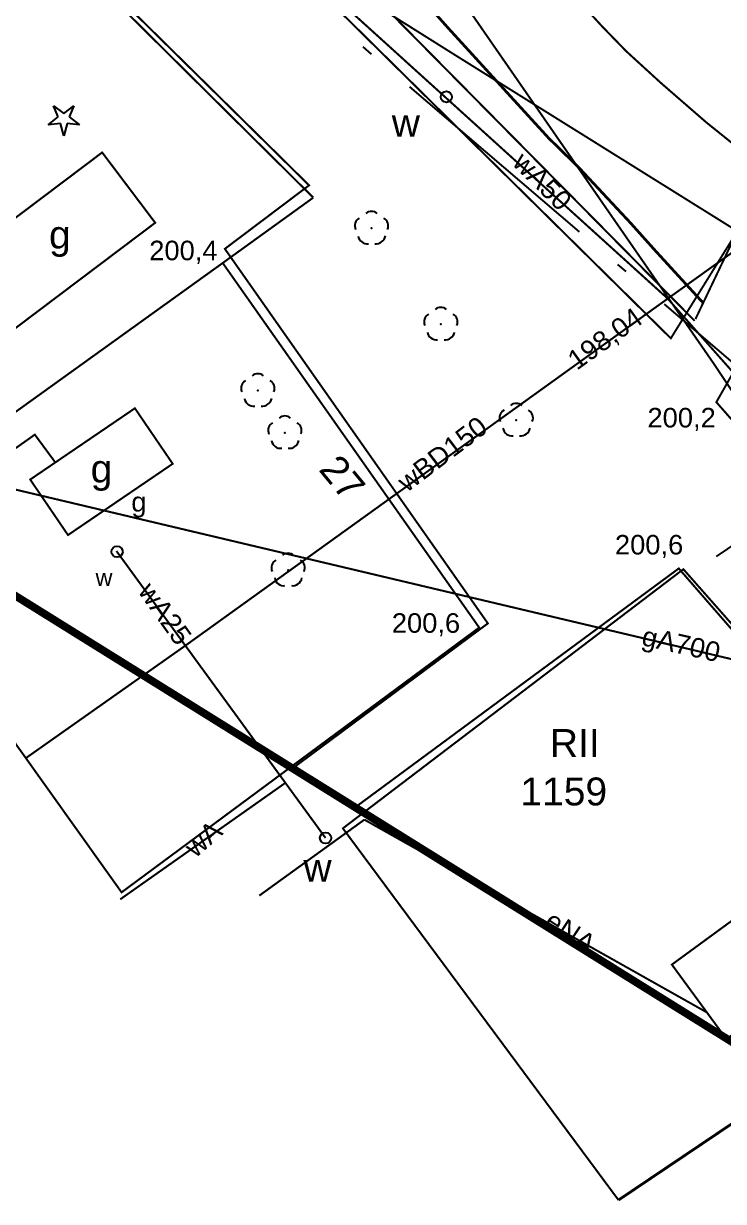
# Model space of a CAD drawing. Extents: x 7572697 to 7573818, y 5546684 to 5547005.
# Drawn here: x 7573260.9 to 7573292.3, y 5546685.4 to 5546738.1 of the extents above; entities that cross this region are included whole.
import ezdxf
from ezdxf.enums import TextEntityAlignment as Align

# ---------------------------------------------------------------- set-up
doc = ezdxf.new("R2010")
doc.units = 0
doc.header["$MEASUREMENT"] = 0
for name, pattern in [('1', [2, 1, -1]), ('15', [3, 2, -0.45, 0.1, -0.45]), ('2', [1, 0.5, -0.5]), ('901', [0])]:
    doc.linetypes.add(name, pattern=pattern)
doc.styles.add('STYL_ARIAL', font='Arial', dxfattribs={"oblique": 0.1})

# ---------------------------------------------------------------- blocks, each defined once
blk = doc.blocks.new('925')
at = {"color": 0}
for p, q in [((-0.25, 0.1), (-0.45, 0.6)), ((-0.45, 0.6), (0, 0.25)), ((0, 0.25), (0.45, 0.6)), ((0.45, 0.6), (0.25, 0.1)), ((-0.7, -0.25), (-0.25, 0.1)), ((0.25, 0.1), (0.7, -0.25)), ((-0.15, -0.2), (-0.7, -0.25)), ((0, -0.75), (-0.15, -0.2)), ((0.15, -0.2), (0, -0.75)), ((0.7, -0.25), (0.15, -0.2))]:
    blk.add_line(p, q, dxfattribs=at)
blk = doc.blocks.new('202')
at = {"color": 0}
blk.add_circle((0, 0), 0.25, dxfattribs=at)
blk.add_circle((0, 0), 0.25, dxfattribs=at)
blk = doc.blocks.new('922')
at = {"color": 0}
for centre, radius, start, end in [((0, 0.35), 0.4, 50.114, 129.886), ((-0.35, 0.1), 0.4, 119.8482, 203.5195), ((0.35, 0.1), 0.4, 336.8845, 60.1518), ((-0.2, -0.3), 0.4, 187.477, 278.4788), ((0.2, -0.275), 0.425, 262.6459, 349.6289)]:
    blk.add_arc(centre, radius, start, end, dxfattribs=at)
blk.add_point((0, 0), dxfattribs=at)
blk = doc.blocks.new('517')
at = {"color": 0}
for p, q in [((4.25, 0), (3.55, 0.7)), ((0.75, 0), (5.75, 0)), ((2.25, -0.25), (2.25, 0.25)), ((3.55, -0.7), (4.25, 0))]:
    blk.add_line(p, q, dxfattribs=at)

msp = doc.modelspace()

# ---------------------------------------------------------------- linework, layer by layer
at = {"linetype": '15', "ltscale": 5}
msp.add_lwpolyline([(7573108.622, 5546899.293), (7573226.703, 5546880.3512), (7573221.1744, 5546784.0016), (7573305.1608, 5546712.2674)], dxfattribs=at)
at = {"color": 6, "const_width": 0.35}
for points in [[(7573092.2503, 5546815.8488), (7573096, 5546815), (7573301.5, 5546687), (7573365.78, 5546718), (7573278, 5546774)], [(7573301.5, 5546687), (7573096, 5546815)]]:
    msp.add_lwpolyline(points, dxfattribs=at)
at = {"color": 2, "const_width": 0.09}
for points in [[(7573312.589, 5546716.5245), (7573280.3758, 5546736.633), (7573247.9508, 5546757.0193), (7573244.1805, 5546759.3344), (7573208.7525, 5546781.7712)], [(7573248.2414, 5546720.1732), (7573296.7589, 5546708.6789), (7573310.1204, 5546705.1732), (7573312.2371, 5546702.2627), (7573313.097, 5546700.7017), (7573316.4704, 5546694.2194)]]:
    msp.add_lwpolyline(points, dxfattribs=at)
at = {"color": 0, "linetype": '1', "const_width": 0.09}
for points in [[(7573256.5565, 5546773.8731), (7573291.8189, 5546722.9077), (7573295.5627, 5546717.2919)], [(7573235.5475, 5546728.1655), (7573259.1616, 5546745.2311), (7573273.7137, 5546730.8775), (7573269.9434, 5546728.0332), (7573281.7173, 5546711.2586), (7573272.9861, 5546704.7763)], [(7573269.7972, 5546728.0037), (7573269.7962, 5546728.0051), (7573269.7953, 5546728.0066), (7573269.7944, 5546728.0081), (7573269.7935, 5546728.0096), (7573269.7927, 5546728.0111), (7573269.792, 5546728.0127), (7573269.7913, 5546728.0143), (7573269.7906, 5546728.0159), (7573269.7901, 5546728.0176), (7573269.7895, 5546728.0193), (7573269.7891, 5546728.0209), (7573269.7887, 5546728.0226), (7573269.7884, 5546728.0243), (7573269.7881, 5546728.0261), (7573269.7879, 5546728.0278), (7573269.7877, 5546728.0295), (7573269.7876, 5546728.0313), (7573269.7876, 5546728.033), (7573269.7876, 5546728.0348), (7573269.7877, 5546728.0365), (7573269.7878, 5546728.0383), (7573269.788, 5546728.04), (7573269.7883, 5546728.0417), (7573269.7886, 5546728.0434), (7573269.789, 5546728.0451), (7573269.7894, 5546728.0468), (7573269.7899, 5546728.0485), (7573269.7905, 5546728.0501), (7573269.7911, 5546728.0518), (7573269.7918, 5546728.0534), (7573269.7925, 5546728.055), (7573269.7933, 5546728.0565), (7573269.7942, 5546728.0581), (7573269.7951, 5546728.0596), (7573269.796, 5546728.061), (7573269.797, 5546728.0625), (7573269.798, 5546728.0639), (7573269.7991, 5546728.0652), (7573269.8003, 5546728.0665), (7573269.8015, 5546728.0678), (7573269.8027, 5546728.0691), (7573269.804, 5546728.0702), (7573269.8053, 5546728.0714), (7573269.8066, 5546728.0725), (7573269.808, 5546728.0736), (7573269.8094, 5546728.0746), (7573269.8109, 5546728.0755), (7573269.8124, 5546728.0764), (7573269.8139, 5546728.0773), (7573269.8155, 5546728.0781), (7573269.817, 5546728.0788), (7573269.8187, 5546728.0795), (7573269.8203, 5546728.0801), (7573269.8219, 5546728.0807), (7573269.8236, 5546728.0812), (7573269.8253, 5546728.0817), (7573269.827, 5546728.0821), (7573269.8287, 5546728.0824), (7573269.8304, 5546728.0827), (7573269.8321, 5546728.0829), (7573269.8339, 5546728.0831), (7573269.8356, 5546728.0832), (7573269.8374, 5546728.0832), (7573269.8391, 5546728.0832), (7573269.8409, 5546728.0831), (7573269.8426, 5546728.083), (7573269.8443, 5546728.0828), (7573269.8461, 5546728.0825), (7573269.8478, 5546728.0822), (7573269.8495, 5546728.0818), (7573269.8512, 5546728.0813), (7573269.8528, 5546728.0808), (7573269.8545, 5546728.0803), (7573269.8561, 5546728.0797), (7573269.8577, 5546728.079), (7573269.8593, 5546728.0782), (7573269.8609, 5546728.0775), (7573269.8624, 5546728.0766), (7573269.8639, 5546728.0757), (7573269.8654, 5546728.0748), (7573269.8668, 5546728.0738), (7573269.8682, 5546728.0727), (7573269.8696, 5546728.0716), (7573269.8709, 5546728.0705), (7573269.8722, 5546728.0693), (7573269.8734, 5546728.0681), (7573269.8746, 5546728.0668), (7573269.8757, 5546728.0655), (7573269.8768, 5546728.0642), (7573269.8779, 5546728.0628), (7573269.8789, 5546728.0613), (7573269.8799, 5546728.0599), (7573269.8808, 5546728.0584), (7573269.8816, 5546728.0569), (7573269.8824, 5546728.0553), (7573269.8832, 5546728.0537), (7573269.8838, 5546728.0521), (7573269.8845, 5546728.0505), (7573269.8851, 5546728.0489), (7573269.8856, 5546728.0472), (7573269.886, 5546728.0455), (7573269.8864, 5546728.0438), (7573269.8868, 5546728.0421), (7573269.887, 5546728.0404), (7573269.8873, 5546728.0386), (7573269.8874, 5546728.0369), (7573269.8875, 5546728.0352), (7573269.8876, 5546728.0334), (7573269.8875, 5546728.0317), (7573269.8875, 5546728.0299), (7573269.8873, 5546728.0282), (7573269.8871, 5546728.0265), (7573269.8868, 5546728.0247), (7573269.8865, 5546728.023), (7573269.8861, 5546728.0213), (7573269.8857, 5546728.0196), (7573269.8852, 5546728.018), (7573269.8846, 5546728.0163), (7573269.884, 5546728.0147), (7573269.8833, 5546728.0131), (7573269.8826, 5546728.0115), (7573269.8818, 5546728.0099), (7573269.881, 5546728.0084), (7573269.8801, 5546728.0069), (7573269.8791, 5546728.0054), (7573269.8781, 5546728.004), (7573269.8771, 5546728.0026), (7573269.876, 5546728.0012), (7573269.8748, 5546727.9999), (7573269.8737, 5546727.9986), (7573269.8724, 5546727.9974), (7573269.8712, 5546727.9962), (7573269.8698, 5546727.995), (7573269.8685, 5546727.9939), (7573269.8671, 5546727.9929), (7573269.8657, 5546727.9919), (7573269.8642, 5546727.9909), (7573269.8627, 5546727.99), (7573269.8612, 5546727.9892), (7573269.8597, 5546727.9884), (7573269.8581, 5546727.9876), (7573269.8565, 5546727.9869), (7573269.8548, 5546727.9863), (7573269.8532, 5546727.9857), (7573269.8515, 5546727.9852), (7573269.8498, 5546727.9848), (7573269.8481, 5546727.9844), (7573269.8464, 5546727.984), (7573269.8447, 5546727.9837), (7573269.843, 5546727.9835), (7573269.8412, 5546727.9834), (7573269.8395, 5546727.9833), (7573269.8378, 5546727.9832), (7573269.836, 5546727.9832), (7573269.8343, 5546727.9833), (7573269.8325, 5546727.9835), (7573269.8308, 5546727.9837), (7573269.8291, 5546727.9839), (7573269.8274, 5546727.9843), (7573269.8256, 5546727.9847), (7573269.824, 5546727.9851), (7573269.8223, 5546727.9856), (7573269.8206, 5546727.9862), (7573269.819, 5546727.9868), (7573269.8174, 5546727.9875), (7573269.8158, 5546727.9882), (7573269.8143, 5546727.989), (7573269.8127, 5546727.9898), (7573269.8112, 5546727.9907), (7573269.8098, 5546727.9917), (7573269.8083, 5546727.9927), (7573269.8069, 5546727.9937), (7573269.8056, 5546727.9948), (7573269.8042, 5546727.9959), (7573269.803, 5546727.9971), (7573269.8017, 5546727.9983), (7573269.8005, 5546727.9996), (7573269.7994, 5546728.0009), (7573269.7972, 5546728.0037)], [(7573275.8436, 5546703.0698), (7573290.2634, 5546713.7193), (7573304.7494, 5546697.0505)]]:
    msp.add_lwpolyline(points, dxfattribs=at)
at = {"color": 0, "linetype": '2', "const_width": 0.09}
for points in [[(7573301.615, 5546742.8903), (7573289.9072, 5546724.0255), (7573272.9805, 5546740.7472), (7573261.9275, 5546751.4099), (7573273.7345, 5546770.6319)], [(7573295.781, 5546716.8025), (7573291.9445, 5546721.1681), (7573297.7654, 5546731.3678), (7573300.7419, 5546736.6926), (7573302.9181, 5546740.443), (7573305.2332, 5546742.9897), (7573315.6645, 5546753.3944)]]:
    msp.add_lwpolyline(points, dxfattribs=at)
at = {"color": 37}
for points, const_width in [([(7573265.5258, 5546756.5032), (7573267.0802, 5546755.8417), (7573268.4693, 5546755.2464), (7573269.9906, 5546754.5188), (7573270.8175, 5546754.0889), (7573271.5451, 5546753.5266), (7573272.405, 5546752.766), (7573273.2318, 5546751.9391), (7573275.2492, 5546749.8225), (7573276.4068, 5546748.5657), (7573277.5313, 5546747.342), (7573278.4904, 5546746.2837), (7573279.8795, 5546744.9607), (7573281.4339, 5546743.5585), (7573282.2607, 5546742.7647), (7573283.5506, 5546741.4418), (7573284.9065, 5546740.0196), (7573286.0972, 5546738.7959), (7573286.8248, 5546738.0022), (7573287.9162, 5546736.8777), (7573289.4706, 5546735.4556), (7573291.4881, 5546733.7027), (7573294.2265, 5546731.5001)], 0.09), ([(7573276.2745, 5546742.0172), (7573277.7959, 5546740.3305), (7573279.9456, 5546737.9162), (7573282.6906, 5546734.9065), (7573284.4435, 5546732.9883), (7573285.7929, 5546731.6687), (7573286.9174, 5546730.4615), (7573288.0915, 5546729.2047), (7573289.2159, 5546727.948), (7573291.3657, 5546725.5998)], 0.125)]:
    msp.add_lwpolyline(points, dxfattribs=dict(at, const_width=const_width))
at = {"color": 5, "const_width": 0.09}
for points in [[(7573257.6347, 5546754.9158), (7573289.769, 5546725.8031)], [(7573289.769, 5546725.8031), (7573305.899, 5546737.356)], [(7573289.769, 5546725.8031), (7573268.0792, 5546710.1943)], [(7573289.769, 5546725.8031), (7573297.158, 5546717.462)], [(7573265.089, 5546714.502), (7573274.449, 5546701.652)], [(7573268.176, 5546710.264), (7573261.029, 5546705.2218)], [(7573272.6686, 5546704.1281), (7573265.2603, 5546698.9026)]]:
    msp.add_lwpolyline(points, dxfattribs=at)
at = {"color": 3, "const_width": 0.09}
for points in [[(7573273.903, 5546730.327), (7573259.212, 5546744.905), (7573234.479, 5546727.047), (7573246.055, 5546710.261)], [(7573290.9724, 5546724.8092), (7573275.4731, 5546740.5054)], [(7573298.577, 5546740.758), (7573291.012, 5546724.89)], [(7573273.903, 5546730.327), (7573269.848, 5546727.399), (7573253.573, 5546715.694), (7573246.055, 5546710.261)], [(7573253.573, 5546715.694), (7573265.32, 5546699.215), (7573281.329, 5546711.072), (7573269.848, 5546727.399)], [(7573275.2218, 5546702.0776), (7573290.4684, 5546713.6862), (7573304.4649, 5546697.8244)], [(7573287.565, 5546685.435), (7573275.208, 5546702.106)]]:
    msp.add_lwpolyline(points, dxfattribs=at)
at = {"color": 0}
for points, const_width in [([(7573257.685, 5546727.245), (7573264.451, 5546732.349), (7573266.8261, 5546729.2005), (7573260.0601, 5546724.0965), (7573257.685, 5546727.245)], 0.09), ([(7573269.848, 5546727.399), (7573253.573, 5546715.694)], 0.065), ([(7573289.8872, 5546723.7895), (7573289.8864, 5546723.7906), (7573289.8856, 5546723.7918), (7573289.8849, 5546723.793), (7573289.8842, 5546723.7942), (7573289.8836, 5546723.7954), (7573289.883, 5546723.7967), (7573289.8824, 5546723.798), (7573289.8819, 5546723.7993), (7573289.8815, 5546723.8006), (7573289.881, 5546723.8019), (7573289.8807, 5546723.8033), (7573289.8804, 5546723.8046), (7573289.8801, 5546723.806), (7573289.8799, 5546723.8074), (7573289.8797, 5546723.8088), (7573289.8796, 5546723.8102), (7573289.8795, 5546723.8116), (7573289.8795, 5546723.813), (7573289.8795, 5546723.8144), (7573289.8795, 5546723.8158), (7573289.8797, 5546723.8171), (7573289.8798, 5546723.8185), (7573289.88, 5546723.8199), (7573289.8803, 5546723.8213), (7573289.8806, 5546723.8226), (7573289.881, 5546723.824), (7573289.8814, 5546723.8253), (7573289.8818, 5546723.8266), (7573289.8823, 5546723.828), (7573289.8828, 5546723.8292), (7573289.8834, 5546723.8305), (7573289.8841, 5546723.8318), (7573289.8847, 5546723.833), (7573289.8854, 5546723.8342), (7573289.8862, 5546723.8354), (7573289.887, 5546723.8365), (7573289.8878, 5546723.8376), (7573289.8887, 5546723.8387), (7573289.8896, 5546723.8398), (7573289.8906, 5546723.8408), (7573289.8916, 5546723.8418), (7573289.8926, 5546723.8427), (7573289.8936, 5546723.8437), (7573289.8947, 5546723.8445), (7573289.8958, 5546723.8454), (7573289.897, 5546723.8462), (7573289.8981, 5546723.847), (7573289.8993, 5546723.8477), (7573289.9005, 5546723.8484), (7573289.9018, 5546723.849), (7573289.903, 5546723.8496), (7573289.9043, 5546723.8501), (7573289.9056, 5546723.8506), (7573289.9069, 5546723.8511), (7573289.9083, 5546723.8515), (7573289.9096, 5546723.8519), (7573289.911, 5546723.8522), (7573289.9124, 5546723.8525), (7573289.9137, 5546723.8527), (7573289.9151, 5546723.8529), (7573289.9165, 5546723.853), (7573289.9179, 5546723.8531), (7573289.9193, 5546723.8531), (7573289.9207, 5546723.8531), (7573289.9221, 5546723.853), (7573289.9235, 5546723.8529), (7573289.9249, 5546723.8527), (7573289.9262, 5546723.8525), (7573289.9276, 5546723.8523), (7573289.929, 5546723.852), (7573289.9303, 5546723.8516), (7573289.9317, 5546723.8512), (7573289.933, 5546723.8508), (7573289.9343, 5546723.8503), (7573289.9356, 5546723.8497), (7573289.9368, 5546723.8491), (7573289.9381, 5546723.8485), (7573289.9393, 5546723.8478), (7573289.9405, 5546723.8471), (7573289.9417, 5546723.8464), (7573289.9428, 5546723.8456), (7573289.944, 5546723.8447), (7573289.945, 5546723.8439), (7573289.9461, 5546723.8429), (7573289.9471, 5546723.842), (7573289.9481, 5546723.841), (7573289.9491, 5546723.84), (7573289.95, 5546723.8389), (7573289.9509, 5546723.8379), (7573289.9517, 5546723.8367), (7573289.9525, 5546723.8356), (7573289.9533, 5546723.8344), (7573289.954, 5546723.8332), (7573289.9547, 5546723.832), (7573289.9553, 5546723.8308), (7573289.9559, 5546723.8295), (7573289.9565, 5546723.8282), (7573289.957, 5546723.8269), (7573289.9574, 5546723.8256), (7573289.9579, 5546723.8243), (7573289.9582, 5546723.8229), (7573289.9585, 5546723.8216), (7573289.9588, 5546723.8202), (7573289.959, 5546723.8188), (7573289.9592, 5546723.8174), (7573289.9593, 5546723.8161), (7573289.9594, 5546723.8147), (7573289.9595, 5546723.8133), (7573289.9594, 5546723.8119), (7573289.9594, 5546723.8105), (7573289.9592, 5546723.8091), (7573289.9591, 5546723.8077), (7573289.9589, 5546723.8063), (7573289.9586, 5546723.8049), (7573289.9583, 5546723.8036), (7573289.9579, 5546723.8022), (7573289.9575, 5546723.8009), (7573289.9571, 5546723.7996), (7573289.9566, 5546723.7983), (7573289.9561, 5546723.797), (7573289.9555, 5546723.7957), (7573289.9548, 5546723.7945), (7573289.9542, 5546723.7932), (7573289.9535, 5546723.792), (7573289.9527, 5546723.7909), (7573289.9519, 5546723.7897), (7573289.9511, 5546723.7886), (7573289.9502, 5546723.7875), (7573289.9493, 5546723.7865), (7573289.9483, 5546723.7854), (7573289.9473, 5546723.7844), (7573289.9463, 5546723.7835), (7573289.9453, 5546723.7826), (7573289.9442, 5546723.7817), (7573289.9431, 5546723.7808), (7573289.9419, 5546723.78), (7573289.9408, 5546723.7793), (7573289.9396, 5546723.7785), (7573289.9384, 5546723.7779), (7573289.9371, 5546723.7772), (7573289.9359, 5546723.7766), (7573289.9346, 5546723.7761), (7573289.9333, 5546723.7756), (7573289.932, 5546723.7751), (7573289.9306, 5546723.7747), (7573289.9293, 5546723.7743), (7573289.9279, 5546723.774), (7573289.9265, 5546723.7737), (7573289.9252, 5546723.7735), (7573289.9238, 5546723.7733), (7573289.9224, 5546723.7732), (7573289.921, 5546723.7731), (7573289.9196, 5546723.7731), (7573289.9182, 5546723.7731), (7573289.9168, 5546723.7732), (7573289.9154, 5546723.7733), (7573289.914, 5546723.7735), (7573289.9127, 5546723.7737), (7573289.9113, 5546723.774), (7573289.9099, 5546723.7743), (7573289.9086, 5546723.7746), (7573289.9072, 5546723.775), (7573289.9059, 5546723.7755), (7573289.9046, 5546723.776), (7573289.9033, 5546723.7765), (7573289.9021, 5546723.7771), (7573289.9008, 5546723.7777), (7573289.8996, 5546723.7784), (7573289.8984, 5546723.7791), (7573289.8972, 5546723.7799), (7573289.8961, 5546723.7807), (7573289.8949, 5546723.7815), (7573289.8939, 5546723.7824), (7573289.8928, 5546723.7833), (7573289.8918, 5546723.7842), (7573289.8908, 5546723.7852), (7573289.8898, 5546723.7862), (7573289.8889, 5546723.7873), (7573289.8872, 5546723.7895)], 0.25), ([(7573291.7393, 5546721.1436), (7573291.7385, 5546721.1448), (7573291.7377, 5546721.146), (7573291.737, 5546721.1471), (7573291.7363, 5546721.1484), (7573291.7357, 5546721.1496), (7573291.7351, 5546721.1509), (7573291.7345, 5546721.1522), (7573291.734, 5546721.1535), (7573291.7335, 5546721.1548), (7573291.7331, 5546721.1561), (7573291.7328, 5546721.1575), (7573291.7324, 5546721.1588), (7573291.7322, 5546721.1602), (7573291.7319, 5546721.1616), (7573291.7318, 5546721.1629), (7573291.7316, 5546721.1643), (7573291.7316, 5546721.1657), (7573291.7315, 5546721.1671), (7573291.7316, 5546721.1685), (7573291.7316, 5546721.1699), (7573291.7317, 5546721.1713), (7573291.7319, 5546721.1727), (7573291.7321, 5546721.1741), (7573291.7324, 5546721.1754), (7573291.7327, 5546721.1768), (7573291.733, 5546721.1782), (7573291.7334, 5546721.1795), (7573291.7339, 5546721.1808), (7573291.7344, 5546721.1821), (7573291.7349, 5546721.1834), (7573291.7355, 5546721.1847), (7573291.7361, 5546721.1859), (7573291.7368, 5546721.1871), (7573291.7375, 5546721.1883), (7573291.7383, 5546721.1895), (7573291.7391, 5546721.1907), (7573291.7399, 5546721.1918), (7573291.7408, 5546721.1929), (7573291.7417, 5546721.1939), (7573291.7427, 5546721.195), (7573291.7436, 5546721.1959), (7573291.7447, 5546721.1969), (7573291.7457, 5546721.1978), (7573291.7468, 5546721.1987), (7573291.7479, 5546721.1995), (7573291.749, 5546721.2004), (7573291.7502, 5546721.2011), (7573291.7514, 5546721.2018), (7573291.7526, 5546721.2025), (7573291.7539, 5546721.2032), (7573291.7551, 5546721.2038), (7573291.7564, 5546721.2043), (7573291.7577, 5546721.2048), (7573291.759, 5546721.2053), (7573291.7604, 5546721.2057), (7573291.7617, 5546721.2061), (7573291.7631, 5546721.2064), (7573291.7644, 5546721.2066), (7573291.7658, 5546721.2069), (7573291.7672, 5546721.207), (7573291.7686, 5546721.2072), (7573291.77, 5546721.2072), (7573291.7714, 5546721.2073), (7573291.7728, 5546721.2073), (7573291.7742, 5546721.2072), (7573291.7756, 5546721.2071), (7573291.777, 5546721.2069), (7573291.7783, 5546721.2067), (7573291.7797, 5546721.2064), (7573291.7811, 5546721.2061), (7573291.7824, 5546721.2058), (7573291.7838, 5546721.2054), (7573291.7851, 5546721.2049), (7573291.7864, 5546721.2044), (7573291.7877, 5546721.2039), (7573291.7889, 5546721.2033), (7573291.7902, 5546721.2027), (7573291.7914, 5546721.202), (7573291.7926, 5546721.2013), (7573291.7938, 5546721.2005), (7573291.7949, 5546721.1997), (7573291.796, 5546721.1989), (7573291.7971, 5546721.198), (7573291.7982, 5546721.1971), (7573291.7992, 5546721.1962), (7573291.8002, 5546721.1952), (7573291.8012, 5546721.1942), (7573291.8021, 5546721.1931), (7573291.803, 5546721.192), (7573291.8038, 5546721.1909), (7573291.8046, 5546721.1898), (7573291.8054, 5546721.1886), (7573291.8061, 5546721.1874), (7573291.8068, 5546721.1862), (7573291.8074, 5546721.1849), (7573291.808, 5546721.1837), (7573291.8086, 5546721.1824), (7573291.8091, 5546721.1811), (7573291.8095, 5546721.1798), (7573291.8099, 5546721.1785), (7573291.8103, 5546721.1771), (7573291.8106, 5546721.1757), (7573291.8109, 5546721.1744), (7573291.8111, 5546721.173), (7573291.8113, 5546721.1716), (7573291.8114, 5546721.1702), (7573291.8115, 5546721.1688), (7573291.8115, 5546721.1674), (7573291.8115, 5546721.166), (7573291.8114, 5546721.1646), (7573291.8113, 5546721.1632), (7573291.8112, 5546721.1619), (7573291.811, 5546721.1605), (7573291.8107, 5546721.1591), (7573291.8104, 5546721.1577), (7573291.81, 5546721.1564), (7573291.8096, 5546721.1551), (7573291.8092, 5546721.1537), (7573291.8087, 5546721.1524), (7573291.8081, 5546721.1511), (7573291.8076, 5546721.1499), (7573291.8069, 5546721.1486), (7573291.8063, 5546721.1474), (7573291.8055, 5546721.1462), (7573291.8048, 5546721.145), (7573291.804, 5546721.1439), (7573291.8031, 5546721.1428), (7573291.8023, 5546721.1417), (7573291.8014, 5546721.1406), (7573291.8004, 5546721.1396), (7573291.7994, 5546721.1386), (7573291.7984, 5546721.1377), (7573291.7974, 5546721.1367), (7573291.7963, 5546721.1359), (7573291.7952, 5546721.135), (7573291.794, 5546721.1342), (7573291.7929, 5546721.1334), (7573291.7917, 5546721.1327), (7573291.7904, 5546721.132), (7573291.7892, 5546721.1314), (7573291.7879, 5546721.1308), (7573291.7867, 5546721.1302), (7573291.7854, 5546721.1297), (7573291.784, 5546721.1293), (7573291.7827, 5546721.1289), (7573291.7814, 5546721.1285), (7573291.78, 5546721.1282), (7573291.7786, 5546721.1279), (7573291.7773, 5546721.1277), (7573291.7759, 5546721.1275), (7573291.7745, 5546721.1274), (7573291.7731, 5546721.1273), (7573291.7717, 5546721.1273), (7573291.7703, 5546721.1273), (7573291.7689, 5546721.1274), (7573291.7675, 5546721.1275), (7573291.7661, 5546721.1276), (7573291.7647, 5546721.1279), (7573291.7634, 5546721.1281), (7573291.762, 5546721.1284), (7573291.7607, 5546721.1288), (7573291.7593, 5546721.1292), (7573291.758, 5546721.1296), (7573291.7567, 5546721.1301), (7573291.7554, 5546721.1307), (7573291.7541, 5546721.1313), (7573291.7529, 5546721.1319), (7573291.7517, 5546721.1326), (7573291.7505, 5546721.1333), (7573291.7493, 5546721.134), (7573291.7481, 5546721.1348), (7573291.747, 5546721.1357), (7573291.7459, 5546721.1365), (7573291.7449, 5546721.1374), (7573291.7439, 5546721.1384), (7573291.7429, 5546721.1394), (7573291.7419, 5546721.1404), (7573291.741, 5546721.1414), (7573291.7393, 5546721.1436)], 0.25), ([(7573291.8796, 5546721.1496), (7573291.879, 5546721.1504), (7573291.8784, 5546721.1513), (7573291.8779, 5546721.1522), (7573291.8774, 5546721.1531), (7573291.8769, 5546721.154), (7573291.8765, 5546721.155), (7573291.8761, 5546721.1559), (7573291.8757, 5546721.1569), (7573291.8753, 5546721.1579), (7573291.875, 5546721.1589), (7573291.8747, 5546721.1599), (7573291.8745, 5546721.1609), (7573291.8743, 5546721.162), (7573291.8741, 5546721.163), (7573291.874, 5546721.164), (7573291.8739, 5546721.1651), (7573291.8738, 5546721.1661), (7573291.8738, 5546721.1672), (7573291.8738, 5546721.1682), (7573291.8739, 5546721.1693), (7573291.874, 5546721.1703), (7573291.8741, 5546721.1713), (7573291.8743, 5546721.1724), (7573291.8745, 5546721.1734), (7573291.8747, 5546721.1744), (7573291.875, 5546721.1754), (7573291.8753, 5546721.1764), (7573291.8756, 5546721.1774), (7573291.876, 5546721.1784), (7573291.8764, 5546721.1794), (7573291.8768, 5546721.1803), (7573291.8773, 5546721.1813), (7573291.8778, 5546721.1822), (7573291.8783, 5546721.1831), (7573291.8789, 5546721.184), (7573291.8795, 5546721.1848), (7573291.8801, 5546721.1857), (7573291.8808, 5546721.1865), (7573291.8815, 5546721.1873), (7573291.8822, 5546721.188), (7573291.8829, 5546721.1888), (7573291.8837, 5546721.1895), (7573291.8845, 5546721.1902), (7573291.8853, 5546721.1908), (7573291.8861, 5546721.1915), (7573291.887, 5546721.1921), (7573291.8878, 5546721.1927), (7573291.8887, 5546721.1932), (7573291.8896, 5546721.1937), (7573291.8906, 5546721.1942), (7573291.8915, 5546721.1946), (7573291.8925, 5546721.195), (7573291.8935, 5546721.1954), (7573291.8944, 5546721.1958), (7573291.8954, 5546721.1961), (7573291.8965, 5546721.1964), (7573291.8975, 5546721.1966), (7573291.8985, 5546721.1968), (7573291.8995, 5546721.197), (7573291.9006, 5546721.1971), (7573291.9016, 5546721.1972), (7573291.9027, 5546721.1973), (7573291.9037, 5546721.1973), (7573291.9048, 5546721.1973), (7573291.9058, 5546721.1972), (7573291.9068, 5546721.1971), (7573291.9079, 5546721.197), (7573291.9089, 5546721.1968), (7573291.91, 5546721.1966), (7573291.911, 5546721.1964), (7573291.912, 5546721.1961), (7573291.913, 5546721.1958), (7573291.914, 5546721.1955), (7573291.915, 5546721.1951), (7573291.9159, 5546721.1947), (7573291.9169, 5546721.1943), (7573291.9178, 5546721.1938), (7573291.9187, 5546721.1933), (7573291.9196, 5546721.1928), (7573291.9205, 5546721.1922), (7573291.9214, 5546721.1916), (7573291.9222, 5546721.191), (7573291.923, 5546721.1903), (7573291.9238, 5546721.1896), (7573291.9246, 5546721.1889), (7573291.9253, 5546721.1882), (7573291.926, 5546721.1874), (7573291.9267, 5546721.1866), (7573291.9274, 5546721.1858), (7573291.928, 5546721.185), (7573291.9286, 5546721.1841), (7573291.9292, 5546721.1833), (7573291.9298, 5546721.1824), (7573291.9303, 5546721.1815), (7573291.9307, 5546721.1805), (7573291.9312, 5546721.1796), (7573291.9316, 5546721.1786), (7573291.932, 5546721.1776), (7573291.9323, 5546721.1767), (7573291.9326, 5546721.1757), (7573291.9329, 5546721.1746), (7573291.9331, 5546721.1736), (7573291.9334, 5546721.1726), (7573291.9335, 5546721.1716), (7573291.9337, 5546721.1705), (7573291.9337, 5546721.1695), (7573291.9338, 5546721.1684), (7573291.9338, 5546721.1674), (7573291.9338, 5546721.1663), (7573291.9338, 5546721.1653), (7573291.9337, 5546721.1643), (7573291.9336, 5546721.1632), (7573291.9334, 5546721.1622), (7573291.9332, 5546721.1612), (7573291.933, 5546721.1601), (7573291.9327, 5546721.1591), (7573291.9324, 5546721.1581), (7573291.9321, 5546721.1571), (7573291.9317, 5546721.1561), (7573291.9313, 5546721.1552), (7573291.9308, 5546721.1542), (7573291.9304, 5546721.1533), (7573291.9299, 5546721.1524), (7573291.9293, 5546721.1515), (7573291.9288, 5546721.1506), (7573291.9282, 5546721.1497), (7573291.9275, 5546721.1489), (7573291.9269, 5546721.1481), (7573291.9262, 5546721.1473), (7573291.9255, 5546721.1465), (7573291.9247, 5546721.1458), (7573291.924, 5546721.1451), (7573291.9232, 5546721.1444), (7573291.9224, 5546721.1437), (7573291.9216, 5546721.1431), (7573291.9207, 5546721.1425), (7573291.9198, 5546721.1419), (7573291.9189, 5546721.1414), (7573291.918, 5546721.1408), (7573291.9171, 5546721.1404), (7573291.9161, 5546721.1399), (7573291.9152, 5546721.1395), (7573291.9142, 5546721.1391), (7573291.9132, 5546721.1388), (7573291.9122, 5546721.1385), (7573291.9112, 5546721.1382), (7573291.9102, 5546721.138), (7573291.9091, 5546721.1378), (7573291.9081, 5546721.1376), (7573291.9071, 5546721.1375), (7573291.906, 5546721.1374), (7573291.905, 5546721.1373), (7573291.9039, 5546721.1373), (7573291.9029, 5546721.1373), (7573291.9018, 5546721.1373), (7573291.9008, 5546721.1374), (7573291.8998, 5546721.1376), (7573291.8987, 5546721.1377), (7573291.8977, 5546721.1379), (7573291.8967, 5546721.1381), (7573291.8957, 5546721.1384), (7573291.8947, 5546721.1387), (7573291.8937, 5546721.139), (7573291.8927, 5546721.1394), (7573291.8917, 5546721.1398), (7573291.8908, 5546721.1403), (7573291.8898, 5546721.1407), (7573291.8889, 5546721.1412), (7573291.888, 5546721.1418), (7573291.8871, 5546721.1423), (7573291.8863, 5546721.1429), (7573291.8854, 5546721.1436), (7573291.8846, 5546721.1442), (7573291.8838, 5546721.1449), (7573291.8831, 5546721.1456), (7573291.8823, 5546721.1464), (7573291.8816, 5546721.1471), (7573291.8809, 5546721.1479), (7573291.8796, 5546721.1496)], 0.25), ([(7573265.916, 5546720.892), (7573267.608, 5546718.407), (7573262.9216, 5546715.2161), (7573261.2296, 5546717.7011), (7573265.916, 5546720.892)], 0.09), ([(7573264.8085, 5546716.078), (7573264.8055, 5546716.0823), (7573264.8026, 5546716.0867), (7573264.7999, 5546716.0912), (7573264.7974, 5546716.0957), (7573264.795, 5546716.1004), (7573264.7927, 5546716.1051), (7573264.7907, 5546716.1099), (7573264.7888, 5546716.1148), (7573264.7871, 5546716.1198), (7573264.7855, 5546716.1248), (7573264.7841, 5546716.1298), (7573264.7829, 5546716.1349), (7573264.7819, 5546716.14), (7573264.7811, 5546716.1452), (7573264.7804, 5546716.1504), (7573264.7799, 5546716.1556), (7573264.7796, 5546716.1608), (7573264.7795, 5546716.1661), (7573264.7796, 5546716.1713), (7573264.7799, 5546716.1765), (7573264.7803, 5546716.1818), (7573264.7809, 5546716.187), (7573264.7817, 5546716.1921), (7573264.7827, 5546716.1973), (7573264.7839, 5546716.2024), (7573264.7852, 5546716.2074), (7573264.7867, 5546716.2125), (7573264.7884, 5546716.2174), (7573264.7902, 5546716.2223), (7573264.7923, 5546716.2271), (7573264.7945, 5546716.2319), (7573264.7968, 5546716.2366), (7573264.7993, 5546716.2412), (7573264.802, 5546716.2456), (7573264.8049, 5546716.2501), (7573264.8078, 5546716.2544), (7573264.811, 5546716.2585), (7573264.8143, 5546716.2626), (7573264.8177, 5546716.2666), (7573264.8212, 5546716.2704), (7573264.8249, 5546716.2741), (7573264.8287, 5546716.2777), (7573264.8327, 5546716.2812), (7573264.8367, 5546716.2845), (7573264.8409, 5546716.2877), (7573264.8452, 5546716.2907), (7573264.8496, 5546716.2936), (7573264.854, 5546716.2963), (7573264.8586, 5546716.2988), (7573264.8633, 5546716.3012), (7573264.868, 5546716.3034), (7573264.8728, 5546716.3055), (7573264.8777, 5546716.3074), (7573264.8826, 5546716.3091), (7573264.8876, 5546716.3107), (7573264.8927, 5546716.3121), (7573264.8978, 5546716.3133), (7573264.9029, 5546716.3143), (7573264.9081, 5546716.3151), (7573264.9133, 5546716.3158), (7573264.9185, 5546716.3162), (7573264.9237, 5546716.3165), (7573264.929, 5546716.3166), (7573264.9342, 5546716.3166), (7573264.9394, 5546716.3163), (7573264.9446, 5546716.3159), (7573264.9498, 5546716.3153), (7573264.955, 5546716.3145), (7573264.9602, 5546716.3135), (7573264.9653, 5546716.3123), (7573264.9703, 5546716.311), (7573264.9753, 5546716.3095), (7573264.9803, 5546716.3078), (7573264.9852, 5546716.3059), (7573264.99, 5546716.3039), (7573264.9948, 5546716.3017), (7573264.9994, 5546716.2994), (7573265.004, 5546716.2968), (7573265.0085, 5546716.2942), (7573265.0129, 5546716.2913), (7573265.0172, 5546716.2883), (7573265.0214, 5546716.2852), (7573265.0255, 5546716.2819), (7573265.0295, 5546716.2785), (7573265.0333, 5546716.2749), (7573265.037, 5546716.2713), (7573265.0406, 5546716.2674), (7573265.0441, 5546716.2635), (7573265.0474, 5546716.2594), (7573265.0505, 5546716.2553), (7573265.0536, 5546716.251), (7573265.0564, 5546716.2466), (7573265.0592, 5546716.2421), (7573265.0617, 5546716.2376), (7573265.0641, 5546716.2329), (7573265.0663, 5546716.2282), (7573265.0684, 5546716.2234), (7573265.0703, 5546716.2185), (7573265.072, 5546716.2135), (7573265.0736, 5546716.2085), (7573265.0749, 5546716.2035), (7573265.0761, 5546716.1984), (7573265.0772, 5546716.1933), (7573265.078, 5546716.1881), (7573265.0787, 5546716.1829), (7573265.0791, 5546716.1777), (7573265.0794, 5546716.1725), (7573265.0795, 5546716.1672), (7573265.0795, 5546716.162), (7573265.0792, 5546716.1568), (7573265.0788, 5546716.1515), (7573265.0782, 5546716.1463), (7573265.0774, 5546716.1412), (7573265.0764, 5546716.136), (7573265.0752, 5546716.1309), (7573265.0739, 5546716.1259), (7573265.0724, 5546716.1208), (7573265.0707, 5546716.1159), (7573265.0688, 5546716.111), (7573265.0668, 5546716.1062), (7573265.0646, 5546716.1014), (7573265.0622, 5546716.0967), (7573265.0597, 5546716.0921), (7573265.057, 5546716.0876), (7573265.0542, 5546716.0832), (7573265.0512, 5546716.0789), (7573265.0481, 5546716.0748), (7573265.0448, 5546716.0707), (7573265.0414, 5546716.0667), (7573265.0378, 5546716.0629), (7573265.0341, 5546716.0591), (7573265.0303, 5546716.0556), (7573265.0264, 5546716.0521), (7573265.0223, 5546716.0488), (7573265.0182, 5546716.0456), (7573265.0139, 5546716.0426), (7573265.0095, 5546716.0397), (7573265.005, 5546716.037), (7573265.0005, 5546716.0345), (7573264.9958, 5546716.0321), (7573264.9911, 5546716.0299), (7573264.9863, 5546716.0278), (7573264.9814, 5546716.0259), (7573264.9764, 5546716.0242), (7573264.9714, 5546716.0226), (7573264.9664, 5546716.0212), (7573264.9613, 5546716.02), (7573264.9561, 5546716.019), (7573264.951, 5546716.0182), (7573264.9458, 5546716.0175), (7573264.9406, 5546716.0171), (7573264.9353, 5546716.0168), (7573264.9301, 5546716.0166), (7573264.9249, 5546716.0167), (7573264.9196, 5546716.017), (7573264.9144, 5546716.0174), (7573264.9092, 5546716.018), (7573264.9041, 5546716.0188), (7573264.8989, 5546716.0198), (7573264.8938, 5546716.021), (7573264.8887, 5546716.0223), (7573264.8837, 5546716.0238), (7573264.8788, 5546716.0255), (7573264.8739, 5546716.0274), (7573264.869, 5546716.0294), (7573264.8643, 5546716.0316), (7573264.8596, 5546716.0339), (7573264.855, 5546716.0365), (7573264.8505, 5546716.0391), (7573264.8461, 5546716.042), (7573264.8418, 5546716.045), (7573264.8376, 5546716.0481), (7573264.8336, 5546716.0514), (7573264.8296, 5546716.0548), (7573264.8258, 5546716.0583), (7573264.822, 5546716.062), (7573264.8184, 5546716.0659), (7573264.815, 5546716.0698), (7573264.8085, 5546716.078)], 0.09), ([(7573253.573, 5546715.694), (7573265.32, 5546699.215)], 0.065), ([(7573290.2841, 5546713.8676), (7573290.2833, 5546713.8687), (7573290.2825, 5546713.8699), (7573290.2818, 5546713.8711), (7573290.2811, 5546713.8723), (7573290.2804, 5546713.8736), (7573290.2798, 5546713.8748), (7573290.2793, 5546713.8761), (7573290.2788, 5546713.8774), (7573290.2783, 5546713.8787), (7573290.2779, 5546713.8801), (7573290.2776, 5546713.8814), (7573290.2772, 5546713.8828), (7573290.277, 5546713.8841), (7573290.2767, 5546713.8855), (7573290.2766, 5546713.8869), (7573290.2764, 5546713.8883), (7573290.2764, 5546713.8897), (7573290.2763, 5546713.8911), (7573290.2763, 5546713.8925), (7573290.2764, 5546713.8939), (7573290.2765, 5546713.8953), (7573290.2767, 5546713.8966), (7573290.2769, 5546713.898), (7573290.2772, 5546713.8994), (7573290.2775, 5546713.9008), (7573290.2778, 5546713.9021), (7573290.2782, 5546713.9034), (7573290.2787, 5546713.9048), (7573290.2792, 5546713.9061), (7573290.2797, 5546713.9074), (7573290.2803, 5546713.9086), (7573290.2809, 5546713.9099), (7573290.2816, 5546713.9111), (7573290.2823, 5546713.9123), (7573290.2831, 5546713.9135), (7573290.2839, 5546713.9146), (7573290.2847, 5546713.9157), (7573290.2856, 5546713.9168), (7573290.2865, 5546713.9179), (7573290.2874, 5546713.9189), (7573290.2884, 5546713.9199), (7573290.2894, 5546713.9209), (7573290.2905, 5546713.9218), (7573290.2916, 5546713.9227), (7573290.2927, 5546713.9235), (7573290.2938, 5546713.9243), (7573290.295, 5546713.9251), (7573290.2962, 5546713.9258), (7573290.2974, 5546713.9265), (7573290.2987, 5546713.9271), (7573290.2999, 5546713.9277), (7573290.3012, 5546713.9283), (7573290.3025, 5546713.9288), (7573290.3038, 5546713.9292), (7573290.3052, 5546713.9296), (7573290.3065, 5546713.93), (7573290.3079, 5546713.9303), (7573290.3092, 5546713.9306), (7573290.3106, 5546713.9308), (7573290.312, 5546713.931), (7573290.3134, 5546713.9311), (7573290.3148, 5546713.9312), (7573290.3162, 5546713.9312), (7573290.3176, 5546713.9312), (7573290.319, 5546713.9311), (7573290.3204, 5546713.931), (7573290.3217, 5546713.9309), (7573290.3231, 5546713.9306), (7573290.3245, 5546713.9304), (7573290.3259, 5546713.9301), (7573290.3272, 5546713.9297), (7573290.3285, 5546713.9293), (7573290.3299, 5546713.9289), (7573290.3312, 5546713.9284), (7573290.3325, 5546713.9278), (7573290.3337, 5546713.9272), (7573290.335, 5546713.9266), (7573290.3362, 5546713.9259), (7573290.3374, 5546713.9252), (7573290.3386, 5546713.9245), (7573290.3397, 5546713.9237), (7573290.3408, 5546713.9228), (7573290.3419, 5546713.922), (7573290.343, 5546713.9211), (7573290.344, 5546713.9201), (7573290.345, 5546713.9191), (7573290.3459, 5546713.9181), (7573290.3469, 5546713.9171), (7573290.3478, 5546713.916), (7573290.3486, 5546713.9149), (7573290.3494, 5546713.9137), (7573290.3502, 5546713.9126), (7573290.3509, 5546713.9114), (7573290.3516, 5546713.9101), (7573290.3522, 5546713.9089), (7573290.3528, 5546713.9076), (7573290.3534, 5546713.9064), (7573290.3539, 5546713.9051), (7573290.3543, 5546713.9037), (7573290.3547, 5546713.9024), (7573290.3551, 5546713.9011), (7573290.3554, 5546713.8997), (7573290.3557, 5546713.8983), (7573290.3559, 5546713.8969), (7573290.3561, 5546713.8956), (7573290.3562, 5546713.8942), (7573290.3563, 5546713.8928), (7573290.3563, 5546713.8914), (7573290.3563, 5546713.89), (7573290.3562, 5546713.8886), (7573290.3561, 5546713.8872), (7573290.356, 5546713.8858), (7573290.3557, 5546713.8844), (7573290.3555, 5546713.8831), (7573290.3552, 5546713.8817), (7573290.3548, 5546713.8804), (7573290.3544, 5546713.879), (7573290.354, 5546713.8777), (7573290.3535, 5546713.8764), (7573290.3529, 5546713.8751), (7573290.3523, 5546713.8738), (7573290.3517, 5546713.8726), (7573290.351, 5546713.8714), (7573290.3503, 5546713.8702), (7573290.3496, 5546713.869), (7573290.3488, 5546713.8678), (7573290.3479, 5546713.8667), (7573290.3471, 5546713.8656), (7573290.3462, 5546713.8646), (7573290.3452, 5546713.8636), (7573290.3442, 5546713.8626), (7573290.3432, 5546713.8616), (7573290.3422, 5546713.8607), (7573290.3411, 5546713.8598), (7573290.34, 5546713.859), (7573290.3388, 5546713.8582), (7573290.3377, 5546713.8574), (7573290.3365, 5546713.8567), (7573290.3352, 5546713.856), (7573290.334, 5546713.8553), (7573290.3327, 5546713.8548), (7573290.3315, 5546713.8542), (7573290.3302, 5546713.8537), (7573290.3288, 5546713.8532), (7573290.3275, 5546713.8528), (7573290.3262, 5546713.8525), (7573290.3248, 5546713.8521), (7573290.3234, 5546713.8519), (7573290.322, 5546713.8516), (7573290.3207, 5546713.8515), (7573290.3193, 5546713.8513), (7573290.3179, 5546713.8513), (7573290.3165, 5546713.8512), (7573290.3151, 5546713.8512), (7573290.3137, 5546713.8513), (7573290.3123, 5546713.8514), (7573290.3109, 5546713.8516), (7573290.3095, 5546713.8518), (7573290.3082, 5546713.8521), (7573290.3068, 5546713.8524), (7573290.3054, 5546713.8527), (7573290.3041, 5546713.8531), (7573290.3028, 5546713.8536), (7573290.3015, 5546713.8541), (7573290.3002, 5546713.8546), (7573290.2989, 5546713.8552), (7573290.2977, 5546713.8558), (7573290.2965, 5546713.8565), (7573290.2953, 5546713.8572), (7573290.2941, 5546713.858), (7573290.2929, 5546713.8588), (7573290.2918, 5546713.8596), (7573290.2907, 5546713.8605), (7573290.2897, 5546713.8614), (7573290.2886, 5546713.8624), (7573290.2877, 5546713.8633), (7573290.2867, 5546713.8644), (7573290.2858, 5546713.8654), (7573290.2841, 5546713.8676)], 0.25), ([(7573281.3544, 5546711.2218), (7573281.3536, 5546711.2229), (7573281.3528, 5546711.2241), (7573281.3521, 5546711.2253), (7573281.3514, 5546711.2265), (7573281.3507, 5546711.2277), (7573281.3502, 5546711.229), (7573281.3496, 5546711.2303), (7573281.3491, 5546711.2316), (7573281.3486, 5546711.2329), (7573281.3482, 5546711.2342), (7573281.3479, 5546711.2356), (7573281.3475, 5546711.2369), (7573281.3473, 5546711.2383), (7573281.347, 5546711.2397), (7573281.3469, 5546711.2411), (7573281.3467, 5546711.2425), (7573281.3467, 5546711.2438), (7573281.3466, 5546711.2452), (7573281.3467, 5546711.2466), (7573281.3467, 5546711.248), (7573281.3468, 5546711.2494), (7573281.347, 5546711.2508), (7573281.3472, 5546711.2522), (7573281.3475, 5546711.2536), (7573281.3478, 5546711.2549), (7573281.3481, 5546711.2563), (7573281.3485, 5546711.2576), (7573281.349, 5546711.2589), (7573281.3495, 5546711.2602), (7573281.35, 5546711.2615), (7573281.3506, 5546711.2628), (7573281.3512, 5546711.264), (7573281.3519, 5546711.2653), (7573281.3526, 5546711.2665), (7573281.3534, 5546711.2676), (7573281.3542, 5546711.2688), (7573281.355, 5546711.2699), (7573281.3559, 5546711.271), (7573281.3568, 5546711.272), (7573281.3578, 5546711.2731), (7573281.3587, 5546711.2741), (7573281.3598, 5546711.275), (7573281.3608, 5546711.2759), (7573281.3619, 5546711.2768), (7573281.363, 5546711.2777), (7573281.3641, 5546711.2785), (7573281.3653, 5546711.2792), (7573281.3665, 5546711.28), (7573281.3677, 5546711.2806), (7573281.369, 5546711.2813), (7573281.3702, 5546711.2819), (7573281.3715, 5546711.2824), (7573281.3728, 5546711.2829), (7573281.3741, 5546711.2834), (7573281.3755, 5546711.2838), (7573281.3768, 5546711.2842), (7573281.3782, 5546711.2845), (7573281.3795, 5546711.2848), (7573281.3809, 5546711.285), (7573281.3823, 5546711.2852), (7573281.3837, 5546711.2853), (7573281.3851, 5546711.2854), (7573281.3865, 5546711.2854), (7573281.3879, 5546711.2854), (7573281.3893, 5546711.2853), (7573281.3907, 5546711.2852), (7573281.392, 5546711.285), (7573281.3934, 5546711.2848), (7573281.3948, 5546711.2846), (7573281.3962, 5546711.2842), (7573281.3975, 5546711.2839), (7573281.3988, 5546711.2835), (7573281.4002, 5546711.283), (7573281.4015, 5546711.2825), (7573281.4028, 5546711.282), (7573281.404, 5546711.2814), (7573281.4053, 5546711.2808), (7573281.4065, 5546711.2801), (7573281.4077, 5546711.2794), (7573281.4089, 5546711.2786), (7573281.41, 5546711.2778), (7573281.4111, 5546711.277), (7573281.4122, 5546711.2761), (7573281.4133, 5546711.2752), (7573281.4143, 5546711.2743), (7573281.4153, 5546711.2733), (7573281.4163, 5546711.2723), (7573281.4172, 5546711.2712), (7573281.4181, 5546711.2701), (7573281.4189, 5546711.269), (7573281.4197, 5546711.2679), (7573281.4205, 5546711.2667), (7573281.4212, 5546711.2655), (7573281.4219, 5546711.2643), (7573281.4225, 5546711.2631), (7573281.4231, 5546711.2618), (7573281.4237, 5546711.2605), (7573281.4242, 5546711.2592), (7573281.4246, 5546711.2579), (7573281.425, 5546711.2566), (7573281.4254, 5546711.2552), (7573281.4257, 5546711.2539), (7573281.426, 5546711.2525), (7573281.4262, 5546711.2511), (7573281.4264, 5546711.2497), (7573281.4265, 5546711.2483), (7573281.4266, 5546711.2469), (7573281.4266, 5546711.2455), (7573281.4266, 5546711.2442), (7573281.4265, 5546711.2428), (7573281.4264, 5546711.2414), (7573281.4263, 5546711.24), (7573281.426, 5546711.2386), (7573281.4258, 5546711.2372), (7573281.4255, 5546711.2359), (7573281.4251, 5546711.2345), (7573281.4247, 5546711.2332), (7573281.4243, 5546711.2319), (7573281.4238, 5546711.2306), (7573281.4232, 5546711.2293), (7573281.4226, 5546711.228), (7573281.422, 5546711.2268), (7573281.4213, 5546711.2255), (7573281.4206, 5546711.2243), (7573281.4199, 5546711.2232), (7573281.4191, 5546711.222), (7573281.4182, 5546711.2209), (7573281.4174, 5546711.2198), (7573281.4165, 5546711.2187), (7573281.4155, 5546711.2177), (7573281.4145, 5546711.2167), (7573281.4135, 5546711.2158), (7573281.4125, 5546711.2149), (7573281.4114, 5546711.214), (7573281.4103, 5546711.2131), (7573281.4091, 5546711.2123), (7573281.408, 5546711.2116), (7573281.4068, 5546711.2108), (7573281.4055, 5546711.2101), (7573281.4043, 5546711.2095), (7573281.403, 5546711.2089), (7573281.4018, 5546711.2084), (7573281.4005, 5546711.2079), (7573281.3991, 5546711.2074), (7573281.3978, 5546711.207), (7573281.3965, 5546711.2066), (7573281.3951, 5546711.2063), (7573281.3937, 5546711.206), (7573281.3923, 5546711.2058), (7573281.391, 5546711.2056), (7573281.3896, 5546711.2055), (7573281.3882, 5546711.2054), (7573281.3868, 5546711.2054), (7573281.3854, 5546711.2054), (7573281.384, 5546711.2055), (7573281.3826, 5546711.2056), (7573281.3812, 5546711.2058), (7573281.3798, 5546711.206), (7573281.3785, 5546711.2062), (7573281.3771, 5546711.2065), (7573281.3758, 5546711.2069), (7573281.3744, 5546711.2073), (7573281.3731, 5546711.2078), (7573281.3718, 5546711.2083), (7573281.3705, 5546711.2088), (7573281.3692, 5546711.2094), (7573281.368, 5546711.21), (7573281.3668, 5546711.2107), (7573281.3656, 5546711.2114), (7573281.3644, 5546711.2121), (7573281.3632, 5546711.2129), (7573281.3621, 5546711.2138), (7573281.361, 5546711.2147), (7573281.36, 5546711.2156), (7573281.359, 5546711.2165), (7573281.358, 5546711.2175), (7573281.357, 5546711.2185), (7573281.3561, 5546711.2196), (7573281.3544, 5546711.2218)], 0.25), ([(7573281.329, 5546711.072), (7573265.32, 5546699.215)], 0.065), ([(7573292.3801, 5546692.6319), (7573295.5882, 5546694.9801), (7573293.1466, 5546698.3158), (7573289.9542, 5546695.9792), (7573292.3801, 5546692.665)], 0.09)]:
    msp.add_lwpolyline(points, dxfattribs=dict(at, const_width=const_width))
at = {"color": 1, "const_width": 0.09}
for points in [[(7573262.3631, 5546718.4553), (7573261.4371, 5546719.7121), (7573254.4587, 5546714.7842)], [(7573276.19, 5546702.47), (7573271.4846, 5546699.068)], [(7573276.19, 5546702.47), (7573291.5, 5546693.85)]]:
    msp.add_lwpolyline(points, dxfattribs=at)
at = {"color": 3, "linetype": '901', "const_width": 0.125}
msp.add_lwpolyline([(7573287.565, 5546685.435), (7573304.834, 5546697.066), (7573304.461, 5546697.797)], dxfattribs=at)

# ---------------------------------------------------------------- block references
at = {"color": 0}
for name, p in [('202', (7573279.86, 5546734.84, 200.23)), ('925', (7573262.73, 5546733.84, 200.36)), ('922', (7573276.51, 5546728.96, 200.09)), ('922', (7573279.61, 5546724.66, 200.09)), ('922', (7573271.421, 5546721.688, 200.52)), ('922', (7573282.99, 5546720.36, 200.09)), ('922', (7573272.631, 5546719.799, 200.59)), ('202', (7573265.12, 5546714.47, 200.25)), ('922', (7573272.774, 5546713.647, 200.41)), ('202', (7573274.45, 5546701.65, 200.48))]:
    msp.add_blockref(name, p, dxfattribs=at)
at = {"color": 0, "rotation": 214.15995}
msp.add_blockref('517', (7573296.69, 5546717.48, 200.25), dxfattribs=at)

# ---------------------------------------------------------------- texts
at = {"color": 0, "style": 'STYL_ARIAL'}
for s, height, p in [('w', 1.25, (7573277.4153, 5546734.3028)), ('g', 1.25, (7573262.0731, 5546729.2958)), ('200,4', 0.875, (7573266.5578, 5546728.3974)), ('200,2', 0.875, (7573288.8611, 5546720.9089)), ('g', 1.25, (7573263.9358, 5546718.8175)), ('g', 0.875, (7573265.7564, 5546717.1386)), ('200,6', 0.875, (7573287.4059, 5546715.2203)), ('w', 0.75, (7573264.1561, 5546713.6885)), ('200,6', 0.875, (7573277.4179, 5546711.7145)), ('RII', 1.25, (7573284.4955, 5546706.5276)), ('1159', 1.25, (7573283.1726, 5546704.358)), ('w', 1.25, (7573273.461, 5546700.9491))]:
    msp.add_text(s, height=height, dxfattribs=at).set_placement(p, align=Align.TOP_LEFT)
for s, rotation, p in [('wA50', 315, (7573283.3883, 5546732.4492)), ('198,04', 35.7274, (7573285.1867, 5546723.2791)), ('wBD150', 37.1467, (7573277.5683, 5546717.8013)), ('wA25', 305.5377, (7573266.7359, 5546713.1953)), ('gA700', 347.3666, (7573288.7457, 5546711.1443)), ('wA', 41.1859, (7573268.0501, 5546701.3838)), ('eNA', 326.7251, (7573284.6599, 5546698.4551))]:
    msp.add_text(s, height=0.875, rotation=rotation, dxfattribs=at).set_placement(p, align=Align.TOP_LEFT)
at = {"color": 3, "style": 'STYL_ARIAL'}
msp.add_text('27', height=1.25, rotation=309.5597, dxfattribs=at).set_placement((7573275.072, 5546718.931), align=Align.TOP_LEFT)

doc.saveas('drawing.dxf')
